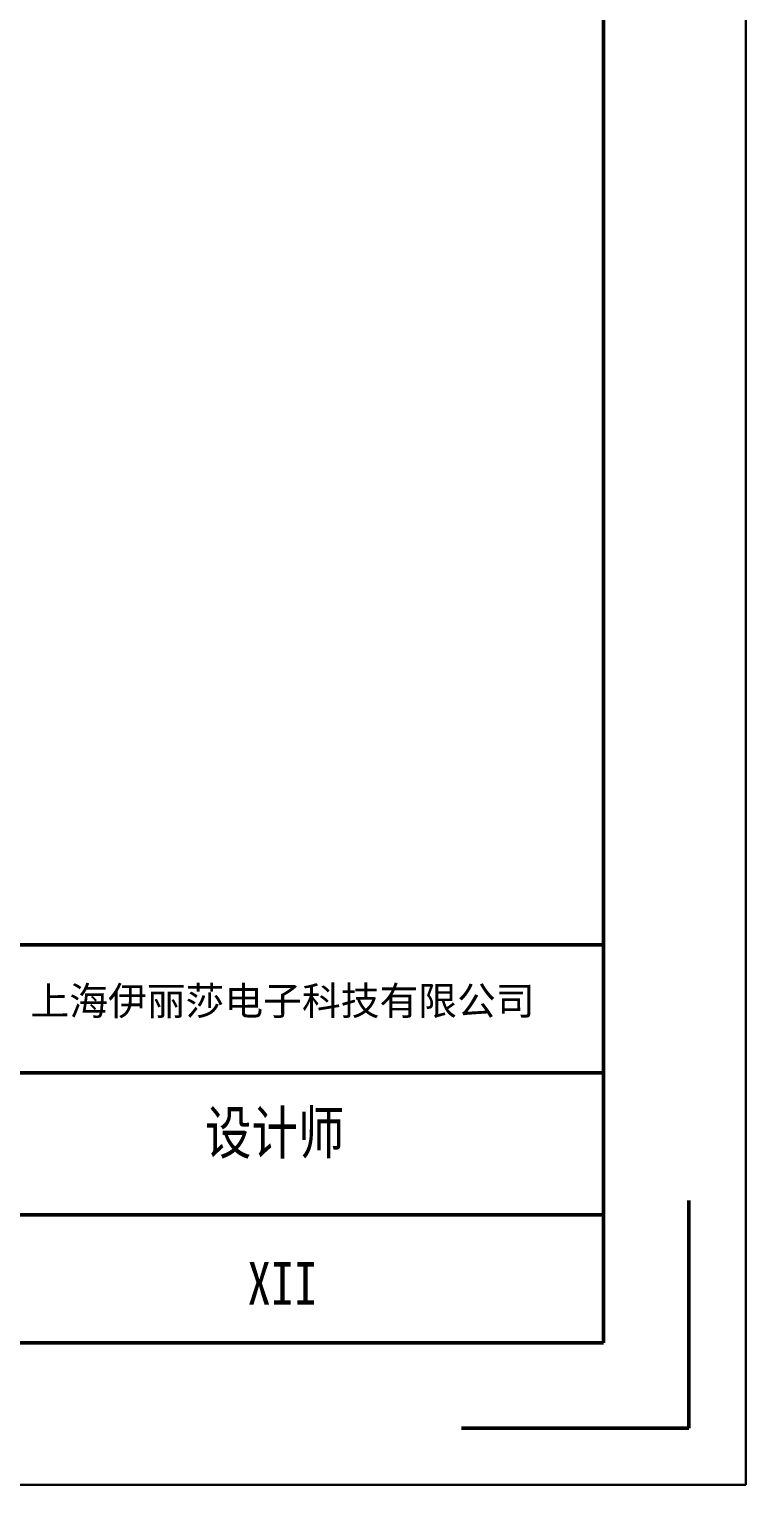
# Model space of a CAD drawing. Header units: millimetres. Extents: x 36114 to 137034, y 22418 to 93776.
# Drawn here: x 119902 to 137034, y 22418 to 57229 of the extents above; entities that cross this region are included whole.
import ezdxf

# ---------------------------------------------------------------- set-up
doc = ezdxf.new("R2010")
doc.units = ezdxf.units.MM
doc.layers.get('0').update_dxf_attribs({"color": 254})
for name, color, linetype, lineweight in [('\\M+5B1EA\\M+5D7A2\\M+5B2E3', 254, 'Continuous', 25), ('\\M+5D7DC\\M+5C4DA\\M+5BFF2\\M+5CFDF', 254, 'Continuous', 50), ('\\M+5D7DC\\M+5CDE2\\M+5BFF2\\M+5CFDF', 254, 'Continuous', 30)]:
    doc.layers.add(name, color=color, linetype=linetype, lineweight=lineweight)
doc.styles.add('\\M+5B3C2\\M+5BDDC\\M+5A3A82\\M+5A3A9', font='gbenor.shx', dxfattribs={"width": 0.8, "bigfont": 'gbcbig.shx'})
doc.styles.get("Standard").update_dxf_attribs({"font": 'arial.ttf'})

# ---------------------------------------------------------------- blocks, each defined once
blk = doc.blocks.new('frame')
for p, q in [((3547.38, 2600.39), (3547.38, 2544.39)), ((3476.47, 2572.39), (3547.38, 2572.39)), ((3476.47, 2563.39), (3547.38, 2563.39)), ((3476.47, 2553.39), (3547.38, 2553.39)), ((3547.38, 2544.39), (3367.38, 2544.39))]:
    blk.add_line(p, q)
at = {"layer": '\\M+5D7DC\\M+5C4DA\\M+5BFF2\\M+5CFDF'}
for p, q in [((3547.38, 2734.39), (3547.38, 2544.39)), ((3553.38, 2538.39), (3553.38, 2554.39)), ((3547.38, 2544.39), (3270.38, 2544.39)), ((3553.38, 2538.39), (3537.38, 2538.39))]:
    blk.add_line(p, q, dxfattribs=at)
at = {"layer": '\\M+5D7DC\\M+5CDE2\\M+5BFF2\\M+5CFDF'}
for p, q in [((3557.38, 2744.39), (3557.38, 2534.39)), ((3557.38, 2534.39), (3260.38, 2534.39))]:
    blk.add_line(p, q, dxfattribs=at)
at = {"char_height": 3, "width": 46.5096, "attachment_point": 1, "style": '\\M+5B3C2\\M+5BDDC\\M+5A3A82\\M+5A3A9'}
for s, insert in [('{\\fSimSun|b0|i0|c134|p2;设计师}', (3519.33, 2560.68)), ('{\\fSimSun|b0|i0|c134|p2;XII}', (3522.33, 2550.07))]:
    blk.add_mtext(s, dxfattribs=dict(at, insert=insert))
at = {"layer": '\\M+5B1EA\\M+5D7A2\\M+5B2E3', "insert": (3524.79, 2568.34), "char_height": 2, "attachment_point": 5, "rotation": 0.0309}
blk.add_mtext('上海伊丽莎电子科技有限公司', dxfattribs=at)

msp = doc.modelspace()

# ---------------------------------------------------------------- block references
at = {"layer": '\\M+5D7DC\\M+5C4DA\\M+5BFF2\\M+5CFDF', "xscale": 339.7979797979797, "yscale": 339.7979797979797, "zscale": 339.7979797979797}
msp.add_blockref('frame', (-1071758, -838762), dxfattribs=at)

doc.saveas('drawing.dxf')
